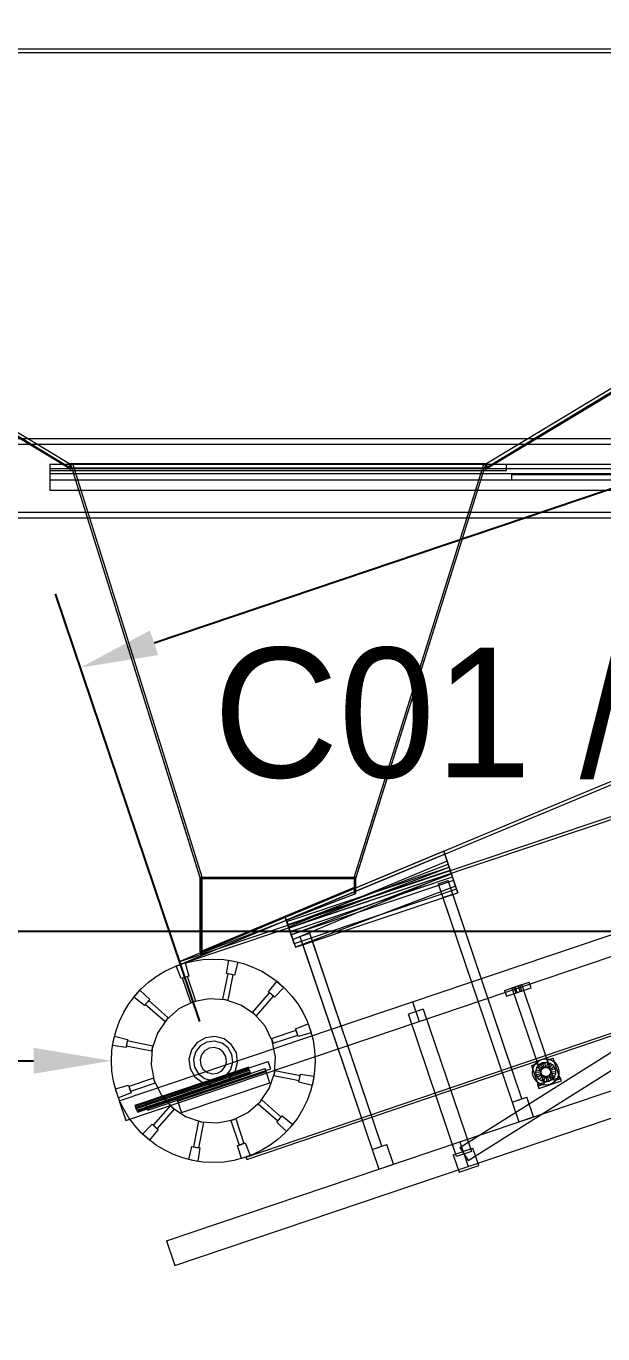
# Model space of a CAD drawing. Header units: millimetres. Extents: x -191664 to 191490, y -197311 to 10263.
# Drawn here: x 1589 to 2700, y -76 to 2445 of the extents above; entities that cross this region are included whole.
import ezdxf

# ---------------------------------------------------------------- set-up
doc = ezdxf.new("R2010")
doc.units = ezdxf.units.MM
for name, color, linetype, lineweight in [('COTAS_ENVOLVENTE_P', 1, 'Continuous', 0), ('COTAS_O', 1, 'Continuous', 0), ('COTAS_P', 1, 'Continuous', 0), ('lateral_C01', 7, 'Continuous', 0), ('lateral_tolva', 7, 'Continuous', 0), ('lateral_tolva-C01', 7, 'Continuous', 0), ('TAMBORES_O', 3, 'Continuous', 0), ('TEXTOS', 4, 'Continuous', 0)]:
    doc.layers.add(name, color=color, linetype=linetype, lineweight=lineweight)
doc.dimstyles.new('PLANTA_100', dxfattribs={"dimtxt": 250, "dimasz": 150, "dimexe": 150, "dimexo": 80, "dimgap": 100, "dimtad": 1, "dimtih": 1, "dimtoh": 1, "dimdec": 1, "dimdsep": 46, "dimcen": 0.09, "dimclrd": 1, "dimclre": 1, "dimclrt": 1, "dimadec": 0, "dimazin": 0, "dimtfac": 1, "dimtdec": 4, "dimtofl": 0, "dimtmove": 0, "dimatfit": 3, "dimfxl": 1, "dimtolj": 1, "dimtzin": 0, "dimarcsym": 0})

# ---------------------------------------------------------------- blocks, each defined once
blk = doc.blocks.new('*D4')
at = {"layer": 'COTAS_ENVOLVENTE_P', "color": 1, "lineweight": -2, "transparency": 16777216}
for p, q in [((0, -80), (0, -3250)), ((58855.1, -80), (58855.1, -3250)), ((150, -3100), (58705.1, -3100))]:
    blk.add_line(p, q, dxfattribs=at)
at = {"layer": 'COTAS_ENVOLVENTE_P', "color": 1, "transparency": 16777216}
for points in [[(150, -3075), (150, -3125), (0, -3100)], [(58705.1, -3075), (58705.1, -3125), (58855.1, -3100)]]:
    blk.add_solid(points, dxfattribs=at)
at = {"layer": 'Defpoints', "color": 0, "transparency": 16777216}
for p in [(0, 0), (58855.1, 0), (58855.1, -3100)]:
    blk.add_point(p, dxfattribs=at)
blk = doc.blocks.new('*D6')
at = {"layer": 'COTAS_P', "color": 1, "lineweight": -2, "transparency": 16777216}
for p, q in [((10918.9, 3565.8), (10640.4, 4390)), ((1835.3, 1255.9), (10546.3, 4199.9)), ((1923.7, 525.8), (1645.2, 1350))]:
    blk.add_line(p, q, dxfattribs=at)
at = {"layer": 'COTAS_P', "color": 1, "transparency": 16777216}
for points in [[(10538.3, 4223.6), (10554.3, 4176.2), (10688.4, 4247.9)], [(1827.3, 1279.6), (1843.3, 1232.2), (1693.2, 1207.9)]]:
    blk.add_solid(points, dxfattribs=at)
at = {"layer": 'Defpoints', "color": 0, "transparency": 16777216}
for p in [(10688.4, 4247.9), (10944.5, 3490.1), (1949.4, 450)]:
    blk.add_point(p, dxfattribs=at)
blk = doc.blocks.new('*D10')
at = {"layer": 'COTAS_O', "color": 1, "lineweight": -2, "transparency": 16777216}
for p, q in [((349.2, 1520), (349.2, 550)), ((3799.2, 1520), (3799.2, 550)), ((499.2, 700), (3649.2, 700))]:
    blk.add_line(p, q, dxfattribs=at)
at = {"layer": 'COTAS_O', "color": 1, "transparency": 16777216}
for points in [[(499.2, 725), (499.2, 675), (349.2, 700)], [(3649.2, 725), (3649.2, 675), (3799.2, 700)]]:
    blk.add_solid(points, dxfattribs=at)
at = {"layer": 'Defpoints', "color": 0, "transparency": 16777216}
for p in [(349.2, 1600), (3799.2, 1600), (3799.2, 700)]:
    blk.add_point(p, dxfattribs=at)
blk = doc.blocks.new('*D21')
at = {"layer": 'COTAS_P', "color": 1, "lineweight": -2, "transparency": 16777216}
for p, q in [((0, -80), (0, -2350)), ((58117.1, -80), (58117.1, -2350)), ((150, -2200), (57967.1, -2200))]:
    blk.add_line(p, q, dxfattribs=at)
at = {"layer": 'COTAS_P', "color": 1, "transparency": 16777216}
for points in [[(150, -2175), (150, -2225), (0, -2200)], [(57967.1, -2175), (57967.1, -2225), (58117.1, -2200)]]:
    blk.add_solid(points, dxfattribs=at)
at = {"layer": 'Defpoints', "color": 0, "transparency": 16777216}
for p in [(0, 0), (58117.1, 0), (58117.1, -2200)]:
    blk.add_point(p, dxfattribs=at)
blk = doc.blocks.new('*D22')
at = {"layer": 'COTAS_O', "color": 1, "lineweight": -2, "transparency": 16777216}
for p, q in [((1453.158371, 450), (1603.158371, 450)), ((1949.268371, 450), (1949.448371, 450)), ((1949.358371, 449.91), (1949.358371, 450.09))]:
    blk.add_line(p, q, dxfattribs=at)
at = {"layer": 'COTAS_O', "color": 1, "transparency": 16777216}
blk.add_solid([(1603.158371, 475), (1603.158371, 425), (1753.158371, 450)], dxfattribs=at)
at = {"layer": 'Defpoints', "color": 0, "transparency": 16777216}
for p in [(1753.158371, 450), (2145.558371, 450)]:
    blk.add_point(p, dxfattribs=at)

msp = doc.modelspace()

# ---------------------------------------------------------------- linework, layer by layer
at = {"layer": 'lateral_C01', "color": 251, "true_color": 0x586d65}
for p, q in [((2012.49, 264.24), (11002.45, 3319.63)), ((2014.1, 259.5), (11004.06, 3314.9)), ((2014.1, 259.5), (2012.49, 264.24))]:
    msp.add_line(p, q, dxfattribs=at)
at = {"layer": 'lateral_C01', "color": 139, "true_color": 0x345e4e}
for p, q in [((2772.69, 1012.62), (1884.95, 641.67)), ((1886.86, 635.98), (2774.6, 1006.93)), ((1884.95, 641.67), (2794.62, 947.38)), ((2796.53, 941.69), (1886.86, 635.98)), ((1886.86, 635.98), (1884.95, 641.67))]:
    msp.add_line(p, q, dxfattribs=at)
at = {"layer": 'lateral_C01', "color": 139, "true_color": 0x354b57}
for p, q in [((2333.1, 563.86), (3469.93, 948.07)), ((2424.35, 282.86), (3468.33, 941.81)), ((2345.91, 525.97), (3482.74, 910.17)), ((2440.36, 257.49), (3484.34, 916.44)), ((2424.35, 293.86), (3561.18, 678.07)), ((2440.36, 246.49), (3577.19, 630.7)), ((2510.42, 585.78), (2557.79, 601.79)), ((2510.42, 585.78), (2514.26, 574.42)), ((2514.26, 574.42), (2561.63, 590.43)), ((2524.63, 590.59), (2543.58, 596.99)), ((2524.63, 590.59), (2575.08, 441.31)), ((2594.03, 447.71), (2543.58, 596.99)), ((2561.63, 590.43), (2557.79, 601.79)), ((1768.29, 372.97), (2333.1, 563.86)), ((2333.1, 563.86), (2345.91, 525.97)), ((2353.72, 549.71), (2325.3, 540.11)), ((2418.15, 265.38), (2325.3, 540.11)), ((2353.72, 549.71), (2446.57, 274.98)), ((1781.1, 335.08), (2345.91, 525.97)), ((2592.75, 451.5), (2604.12, 455.34)), ((2617.56, 415.55), (2604.12, 455.34)), ((1878.82, 377.61), (2049.35, 435.24)), ((1880.75, 371.92), (2051.27, 429.55)), ((2051.27, 429.55), (2049.35, 435.24)), ((2562.43, 441.25), (2573.8, 445.1)), ((2562.43, 441.25), (2575.88, 401.46)), ((2587.25, 405.31), (2573.8, 445.1)), ((2575.08, 441.31), (2594.03, 447.71)), ((2592.75, 451.5), (2606.19, 411.71)), ((2573.97, 403.99), (2617.55, 418.71)), ((2573.97, 403.99), (2576.53, 396.41)), ((2575.88, 401.46), (2587.25, 405.31)), ((2576.53, 396.41), (2620.11, 411.14)), ((2606.19, 411.71), (2617.56, 415.55)), ((2620.11, 411.14), (2617.55, 418.71)), ((1768.29, 372.97), (1781.1, 335.08)), ((1878.82, 377.61), (1880.75, 371.92)), ((1859.54, 102.97), (2424.35, 293.86)), ((2411.81, 268.51), (2449.7, 281.32)), ((2424.35, 293.86), (2440.36, 246.49)), ((2424.35, 282.86), (2440.36, 257.49)), ((2460.91, 248.16), (2449.7, 281.32)), ((2411.81, 268.51), (2423.02, 235.35)), ((2446.57, 274.98), (2418.15, 265.38)), ((1875.55, 55.61), (2440.36, 246.49)), ((2423.02, 235.35), (2460.91, 248.16)), ((1859.54, 102.97), (1875.55, 55.61))]:
    msp.add_line(p, q, dxfattribs=at)
at = {"layer": 'lateral_C01', "color": 254, "true_color": 0xc8d3ca}
for p, q in [((2393.35, 854.11), (2088.11, 726.56)), ((2403.72, 823.4), (2393.35, 854.11)), ((2393.35, 854.11), (2395.27, 848.42)), ((2090.92, 718.27), (2403.72, 823.4)), ((2093.16, 711.64), (2401.77, 829.19)), ((2405.97, 816.76), (2093.16, 711.64)), ((2401.77, 829.19), (2405.97, 816.76)), ((2403.69, 823.5), (2401.77, 829.19)), ((2405.65, 817.71), (2403.72, 823.4)), ((2405.97, 816.76), (2407.89, 811.08)), ((2088.11, 726.56), (2090.92, 718.27)), ((2090.04, 720.88), (2088.11, 726.56)), ((2090.92, 718.27), (2092.84, 712.59)), ((2093.16, 711.64), (2095.08, 705.95))]:
    msp.add_line(p, q, dxfattribs=at)
at = {"layer": 'lateral_C01', "color": 250, "true_color": 0x30383b}
for p, q in [((2395.27, 848.42), (2090.04, 720.88)), ((2405.65, 817.71), (2395.27, 848.42)), ((2395.27, 848.42), (2399.75, 835.16)), ((2092.84, 712.59), (2405.65, 817.71)), ((2095.08, 705.95), (2403.69, 823.5)), ((2407.89, 811.08), (2095.08, 705.95)), ((2403.69, 823.5), (2407.89, 811.08)), ((2408.17, 810.24), (2403.69, 823.5)), ((2410.13, 804.45), (2405.65, 817.71)), ((2407.89, 811.08), (2412.37, 797.82)), ((2090.04, 720.88), (2092.84, 712.59)), ((2094.52, 707.61), (2090.04, 720.88)), ((2092.84, 712.59), (2097.32, 699.33)), ((2095.08, 705.95), (2099.56, 692.69))]:
    msp.add_line(p, q, dxfattribs=at)
at = {"layer": 'lateral_C01', "color": 155, "true_color": 0x607885}
for p, q in [((2399.75, 835.16), (2094.52, 707.61)), ((2410.13, 804.45), (2399.75, 835.16)), ((2399.75, 835.16), (2407.75, 811.47)), ((2099.56, 692.69), (2408.17, 810.24)), ((2102.52, 683.93), (2407.75, 811.47)), ((2407.75, 811.47), (2418.13, 780.77)), ((2408.17, 810.24), (2412.37, 797.82)), ((2416.18, 786.56), (2408.17, 810.24)), ((2097.32, 699.33), (2410.13, 804.45)), ((2412.37, 797.82), (2099.56, 692.69)), ((2416.18, 786.56), (2107.57, 669.01)), ((2382.97, 791.11), (2401.92, 797.51)), ((2382.97, 791.11), (2525.23, 370.18)), ((2544.18, 376.58), (2401.92, 797.51)), ((2418.13, 780.77), (2410.13, 804.45)), ((2412.37, 797.82), (2420.37, 774.13)), ((2420.37, 774.13), (2416.18, 786.56)), ((2418.13, 780.77), (2105.32, 675.64)), ((2107.57, 669.01), (2420.37, 774.13)), ((2391.94, 764.58), (2410.88, 770.98)), ((2391.94, 764.58), (2525.23, 370.18)), ((2544.18, 376.58), (2410.88, 770.98)), ((2094.52, 707.61), (2097.32, 699.33)), ((2102.52, 683.93), (2094.52, 707.61)), ((2097.32, 699.33), (2105.32, 675.64)), ((2099.56, 692.69), (2107.57, 669.01)), ((2105.32, 675.64), (2102.52, 683.93)), ((2116.4, 689.73), (2135.34, 696.13)), ((2116.4, 689.73), (2255.23, 278.93)), ((2274.18, 285.33), (2135.34, 696.13)), ((2121.78, 673.79), (2140.73, 680.19)), ((2121.78, 673.79), (2255.23, 278.93)), ((2274.18, 285.33), (2140.73, 680.19)), ((2525.23, 370.18), (2553.65, 379.78)), ((2566.46, 341.89), (2553.65, 379.78)), ((2525.23, 370.18), (2544.18, 376.58)), ((2525.23, 370.18), (2538.04, 332.28)), ((2538.04, 332.28), (2566.46, 341.89)), ((2255.23, 278.93), (2283.65, 288.53)), ((2255.23, 278.93), (2274.18, 285.33)), ((2255.23, 278.93), (2268.04, 241.03)), ((2296.46, 250.64), (2283.65, 288.53)), ((2268.04, 241.03), (2296.46, 250.64))]:
    msp.add_line(p, q, dxfattribs=at)
at = {"layer": 'lateral_C01', "color": 8, "true_color": 0x697a83}
for p, q in [((1878.08, 632.8), (1895.13, 638.56)), ((1887.6, 608.39), (1878.08, 632.8)), ((1895.13, 638.56), (1902.37, 613.38)), ((1975.07, 618.04), (1979.03, 643.94)), ((1979.03, 643.94), (1996.67, 640.41)), ((1996.67, 640.41), (1990.35, 614.98)), ((1902.37, 613.38), (1887.6, 608.39)), ((1899.67, 612.65), (1890.19, 609.45)), ((1906.2, 562.08), (1890.19, 609.45)), ((1915.67, 565.28), (1899.67, 612.65)), ((1968.02, 568.64), (1977.84, 617.67)), ((1990.35, 614.98), (1975.07, 618.04)), ((1977.83, 566.68), (1987.65, 615.71)), ((1987.65, 615.71), (1977.84, 617.67)), ((1796.23, 572.67), (1808.12, 586.18)), ((1808.12, 586.18), (1826.98, 568)), ((2024.85, 543.42), (2057.86, 580.96)), ((2055.65, 582.68), (2072.03, 603.12)), ((2067.35, 572.38), (2055.65, 582.68)), ((2065.37, 574.36), (2057.86, 580.96)), ((2085.54, 591.24), (2067.35, 572.38)), ((2072.03, 603.12), (2085.54, 591.24)), ((1816.68, 556.29), (1796.23, 572.67)), ((1826.98, 568), (1816.68, 556.29)), ((1825, 566.01), (1818.39, 558.5)), ((1855.94, 525.49), (1818.39, 558.5)), ((1862.55, 533), (1825, 566.01)), ((1910.94, 563.68), (1882.82, 549.87)), ((1906.2, 562.08), (1915.67, 565.28)), ((1941.67, 569.75), (1910.94, 563.68)), ((1972.93, 567.66), (1941.67, 569.75)), ((1968.02, 568.64), (1977.83, 566.68)), ((2002.58, 557.55), (1972.93, 567.66)), ((2028.6, 540.12), (2002.58, 557.55)), ((2032.36, 536.81), (2065.37, 574.36)), ((1855.94, 525.49), (1862.55, 533)), ((1882.82, 549.87), (1859.24, 529.24)), ((2024.85, 543.42), (2032.36, 536.81)), ((2049.22, 516.54), (2028.6, 540.12)), ((1859.24, 529.24), (1841.8, 503.22)), ((2063.04, 488.42), (2049.22, 516.54)), ((2061.44, 493.16), (2108.81, 509.17)), ((2107.74, 511.76), (2132.15, 521.28)), ((2112.74, 496.99), (2107.74, 511.76)), ((2112.01, 499.69), (2108.81, 509.17)), ((2137.92, 504.23), (2112.74, 496.99)), ((2132.15, 521.28), (2137.92, 504.23)), ((1755.41, 479.67), (1758.95, 497.31)), ((1781.31, 475.71), (1755.41, 479.67)), ((1758.95, 497.31), (1784.38, 491)), ((1784.38, 491), (1781.31, 475.71)), ((1783.65, 488.29), (1781.69, 478.49)), ((1832.68, 478.47), (1783.65, 488.29)), ((1841.8, 503.22), (1831.7, 473.57)), ((2061.44, 493.16), (2064.64, 483.68)), ((2069.11, 457.69), (2063.04, 488.42)), ((2064.64, 483.68), (2112.01, 499.69)), ((1830.71, 468.67), (1781.69, 478.49)), ((1831.7, 473.57), (1829.6, 442.31)), ((1830.71, 468.67), (1832.68, 478.47)), ((2067.02, 426.43), (2069.11, 457.69)), ((1829.6, 442.31), (1835.68, 411.58)), ((2068, 431.33), (2066.04, 421.53)), ((2068, 431.33), (2117.03, 421.51)), ((1834.07, 416.32), (1786.71, 400.31)), ((1837.28, 406.84), (1789.91, 390.83)), ((1837.28, 406.84), (1834.07, 416.32)), ((1835.68, 411.58), (1849.49, 383.46)), ((2056.91, 396.78), (2067.02, 426.43)), ((2066.04, 421.53), (2115.07, 411.71)), ((2114.34, 409), (2117.4, 424.29)), ((2139.77, 402.69), (2114.34, 409)), ((2115.07, 411.71), (2117.03, 421.51)), ((2117.4, 424.29), (2143.3, 420.33)), ((2143.3, 420.33), (2139.77, 402.69)), ((1760.8, 395.77), (1785.98, 403.01)), ((1766.56, 378.72), (1760.8, 395.77)), ((1790.97, 388.24), (1766.56, 378.72)), ((1785.98, 403.01), (1790.97, 388.24)), ((1786.71, 400.31), (1789.91, 390.83)), ((1849.49, 383.46), (1870.12, 359.88)), ((2039.47, 370.76), (2056.91, 396.78)), ((1866.36, 363.19), (1833.34, 325.64)), ((1873.87, 356.58), (1840.85, 319.04)), ((1873.87, 356.58), (1866.36, 363.19)), ((1870.12, 359.88), (1896.14, 342.45)), ((2015.89, 350.13), (2039.47, 370.76)), ((2042.78, 374.51), (2036.17, 367)), ((2036.17, 367), (2073.72, 333.99)), ((2042.78, 374.51), (2080.32, 341.5)), ((1896.14, 342.45), (1925.79, 332.34)), ((1920.89, 333.32), (1911.07, 284.29)), ((1930.69, 331.36), (1920.87, 282.33)), ((1930.69, 331.36), (1920.89, 333.32)), ((1925.79, 332.34), (1957.05, 330.25)), ((1957.05, 330.25), (1987.78, 336.32)), ((1992.52, 337.92), (1983.04, 334.72)), ((1983.04, 334.72), (1999.05, 287.35)), ((1987.78, 336.32), (2015.89, 350.13)), ((1992.52, 337.92), (2008.52, 290.55)), ((2071.74, 332), (2082.03, 343.71)), ((2090.6, 313.82), (2071.74, 332)), ((2073.72, 333.99), (2080.32, 341.5)), ((2082.03, 343.71), (2102.48, 327.33)), ((1813.18, 308.76), (1831.36, 327.62)), ((1826.69, 296.88), (1813.18, 308.76)), ((1843.07, 317.32), (1826.69, 296.88)), ((1831.36, 327.62), (1843.07, 317.32)), ((1833.34, 325.64), (1840.85, 319.04)), ((2102.48, 327.33), (2090.6, 313.82)), ((1902.04, 259.59), (1908.36, 285.02)), ((1908.36, 285.02), (1923.65, 281.96)), ((1911.07, 284.29), (1920.87, 282.33)), ((1923.65, 281.96), (1919.69, 256.06)), ((1996.35, 286.62), (2011.12, 291.61)), ((2003.59, 261.44), (1996.35, 286.62)), ((1999.05, 287.35), (2008.52, 290.55)), ((2011.12, 291.61), (2020.63, 267.2)), ((1919.69, 256.06), (1902.04, 259.59)), ((2020.63, 267.2), (2003.59, 261.44))]:
    msp.add_line(p, q, dxfattribs=at)
at = {"layer": 'lateral_C01', "color": 9, "true_color": 0xbdc8cc}
for p, q in [((2528.42, 591.87), (2531.26, 592.83)), ((2528.42, 591.87), (2532.26, 580.5)), ((2531.26, 592.83), (2536.94, 594.75)), ((2535.1, 581.46), (2531.26, 592.83)), ((2535.1, 581.46), (2532.26, 580.5)), ((2535.1, 581.46), (2540.79, 583.38)), ((2536.94, 594.75), (2539.79, 595.71)), ((2540.79, 583.38), (2536.94, 594.75)), ((2543.63, 584.34), (2539.79, 595.71)), ((2540.79, 583.38), (2543.63, 584.34))]:
    msp.add_line(p, q, dxfattribs=at)
at = {"layer": 'lateral_C01', "color": 147, "true_color": 0x24748b}
for p, q in [((1918.42, 485.38), (1907.23, 470.84)), ((1934.31, 494.53), (1918.42, 485.38)), ((1952.49, 496.9), (1934.31, 494.53)), ((1970.2, 492.13), (1952.49, 496.9)), ((1984.74, 480.94), (1970.2, 492.13)), ((1993.88, 465.05), (1984.74, 480.94)), ((1907.23, 470.84), (1902.46, 453.14)), ((1996.25, 446.86), (1993.88, 465.05)), ((1902.46, 453.14), (1904.83, 434.95)), ((1904.83, 434.95), (1913.98, 419.06)), ((1980.3, 414.62), (1991.48, 429.16)), ((1991.48, 429.16), (1996.25, 446.86)), ((1913.98, 419.06), (1928.51, 407.87)), ((1928.51, 407.87), (1946.22, 403.1)), ((1946.22, 403.1), (1964.41, 405.47)), ((1964.41, 405.47), (1980.3, 414.62))]:
    msp.add_line(p, q, dxfattribs=at)
at = {"layer": 'lateral_C01', "color": 9, "true_color": 0xb8c2c5}
for p, q in [((1937.19, 486), (1924.34, 478.6)), ((1951.89, 487.92), (1937.19, 486)), ((1966.21, 484.06), (1951.89, 487.92)), ((1977.96, 475.02), (1966.21, 484.06)), ((1915.3, 466.85), (1911.44, 452.54)), ((1924.34, 478.6), (1915.3, 466.85)), ((1926.5, 461.31), (1923.92, 451.7)), ((1932.57, 469.19), (1926.5, 461.31)), ((1941.19, 474.16), (1932.57, 469.19)), ((1951.06, 475.44), (1941.19, 474.16)), ((1960.67, 472.86), (1951.06, 475.44)), ((1968.55, 466.79), (1960.67, 472.86)), ((1973.52, 458.16), (1968.55, 466.79)), ((1974.8, 448.3), (1973.52, 458.16)), ((1985.36, 462.17), (1977.96, 475.02)), ((1987.27, 447.46), (1985.36, 462.17)), ((1798.87, 364.31), (2016.77, 437.95)), ((1799.04, 363.8), (2016.94, 437.44)), ((1799.53, 362.37), (2017.42, 436.01)), ((1800.26, 360.21), (2018.15, 433.85)), ((2019.01, 431.32), (1801.11, 357.68)), ((1801.97, 355.14), (2019.86, 428.78)), ((1911.44, 452.54), (1913.36, 437.83)), ((1913.36, 437.83), (1920.76, 424.98)), ((1923.92, 451.7), (1925.2, 441.84)), ((1925.2, 441.84), (1930.16, 433.21)), ((1930.16, 433.21), (1938.05, 427.14)), ((1957.52, 425.84), (1966.15, 430.81)), ((1966.15, 430.81), (1972.21, 438.69)), ((1972.21, 438.69), (1974.8, 448.3)), ((1974.38, 421.4), (1983.42, 433.15)), ((1983.42, 433.15), (1987.27, 447.46)), ((2016.94, 437.44), (2016.77, 437.95)), ((2017.42, 436.01), (2016.94, 437.44)), ((2018.15, 433.85), (2017.42, 436.01)), ((2019.01, 431.32), (2018.15, 433.85)), ((2019.01, 431.32), (2019.86, 428.78)), ((2019.86, 428.78), (2020.59, 426.63)), ((1802.7, 352.99), (2020.59, 426.63)), ((1803.18, 351.55), (2021.08, 425.19)), ((1803.36, 351.04), (2021.25, 424.68)), ((1920.76, 424.98), (1932.51, 415.94)), ((1932.51, 415.94), (1946.82, 412.08)), ((1938.05, 427.14), (1947.66, 424.56)), ((1946.82, 412.08), (1961.52, 414)), ((1947.66, 424.56), (1957.52, 425.84)), ((1961.52, 414), (1974.38, 421.4)), ((2020.59, 426.63), (2021.08, 425.19)), ((2021.08, 425.19), (2021.25, 424.68)), ((1799.04, 363.8), (1798.87, 364.31)), ((1799.53, 362.37), (1799.04, 363.8)), ((1800.26, 360.21), (1799.53, 362.37)), ((1801.11, 357.68), (1800.26, 360.21)), ((1801.97, 355.14), (1801.11, 357.68)), ((1801.97, 355.14), (1802.7, 352.99)), ((1802.7, 352.99), (1803.18, 351.55)), ((1803.18, 351.55), (1803.36, 351.04))]:
    msp.add_line(p, q, dxfattribs=at)
at = {"layer": 'lateral_C01', "color": 43, "true_color": 0xd6b34e}
for p, q in [((1818.46, 368.82), (2055.3, 448.86)), ((1823.26, 354.61), (2060.1, 434.65)), ((2060.1, 434.65), (2055.3, 448.86)), ((1818.46, 368.82), (1823.26, 354.61))]:
    msp.add_line(p, q, dxfattribs=at)
at = {"layer": 'lateral_C01', "color": 145, "true_color": 0x3e8091}
for p, q in [((1880.1, 373.82), (2050.63, 431.45)), ((2058.63, 407.76), (2050.63, 431.45)), ((1888.11, 350.13), (2058.63, 407.76)), ((1880.1, 373.82), (1888.11, 350.13))]:
    msp.add_line(p, q, dxfattribs=at)
at = {"layer": 'lateral_C01', "color": 252, "true_color": 0x83939a}
for p, q in [((2564.65, 426.78), (2565.09, 433.39)), ((2565.09, 433.39), (2567.23, 439.67)), ((2567.23, 439.67), (2570.92, 445.18)), ((2570.92, 445.18), (2575.91, 449.54)), ((2575.91, 449.54), (2581.86, 452.47)), ((2581.86, 452.47), (2588.37, 453.75)), ((2588.37, 453.75), (2594.99, 453.31)), ((2594.99, 453.31), (2601.26, 451.17)), ((2601.26, 451.17), (2606.77, 447.48)), ((2606.77, 447.48), (2611.14, 442.49)), ((2611.14, 442.49), (2614.06, 436.54)), ((2614.06, 436.54), (2615.35, 430.03)), ((2615.35, 430.03), (2614.9, 423.41)), ((2565.93, 420.27), (2564.65, 426.78)), ((2568.86, 414.32), (2565.93, 420.27)), ((2573.22, 409.33), (2568.86, 414.32)), ((2578.73, 405.64), (2573.22, 409.33)), ((2585.01, 403.5), (2578.73, 405.64)), ((2591.62, 403.05), (2585.01, 403.5)), ((2598.13, 404.34), (2591.62, 403.05)), ((2604.08, 407.26), (2598.13, 404.34)), ((2609.07, 411.63), (2604.08, 407.26)), ((2612.76, 417.14), (2609.07, 411.63)), ((2614.9, 423.41), (2612.76, 417.14))]:
    msp.add_line(p, q, dxfattribs=at)
at = {"layer": 'lateral_C01', "color": 155, "true_color": 0x617580}
for p, q in [((2571.04, 427.19), (2571.37, 432.13)), ((2571.37, 432.13), (2572.97, 436.83)), ((2581.17, 430.17), (2571.37, 432.13)), ((2572.97, 436.83), (2575.73, 440.95)), ((2581.93, 432.39), (2572.97, 436.83)), ((2575.73, 440.95), (2579.46, 444.21)), ((2583.24, 434.35), (2575.73, 440.95)), ((2579.46, 444.21), (2583.91, 446.4)), ((2585.01, 435.89), (2579.46, 444.21)), ((2583.91, 446.4), (2588.78, 447.36)), ((2587.12, 436.93), (2583.91, 446.4)), ((2589.42, 437.38), (2588.78, 447.36)), ((2588.78, 447.36), (2593.73, 447.03)), ((2591.77, 437.23), (2593.73, 447.03)), ((2593.73, 447.03), (2598.42, 445.43)), ((2593.99, 436.47), (2598.42, 445.43)), ((2595.94, 435.16), (2602.54, 442.67)), ((2597.49, 433.39), (2605.81, 438.94)), ((2598.42, 445.43), (2602.54, 442.67)), ((2608, 434.49), (2598.52, 431.28)), ((2598.98, 428.98), (2608.96, 429.62)), ((2602.54, 442.67), (2605.81, 438.94)), ((2605.81, 438.94), (2608, 434.49)), ((2608, 434.49), (2608.96, 429.62)), ((2608.96, 429.62), (2608.63, 424.67)), ((2581.02, 427.83), (2571.04, 427.19)), ((2572, 422.32), (2571.04, 427.19)), ((2581.47, 425.52), (2572, 422.32)), ((2574.19, 417.87), (2572, 422.32)), ((2582.51, 423.41), (2574.19, 417.87)), ((2577.45, 414.13), (2574.19, 417.87)), ((2584.05, 421.64), (2577.45, 414.13)), ((2581.57, 411.37), (2577.45, 414.13)), ((2586.01, 420.34), (2581.57, 411.37)), ((2586.27, 409.77), (2581.57, 411.37)), ((2588.23, 419.58), (2586.27, 409.77)), ((2591.21, 409.44), (2586.27, 409.77)), ((2590.57, 419.42), (2591.21, 409.44)), ((2596.08, 410.4), (2591.21, 409.44)), ((2592.88, 419.88), (2596.08, 410.4)), ((2594.99, 420.91), (2600.53, 412.59)), ((2600.53, 412.59), (2596.08, 410.4)), ((2596.76, 422.46), (2604.27, 415.86)), ((2598.06, 424.41), (2607.03, 419.98)), ((2598.82, 426.64), (2608.63, 424.67)), ((2604.27, 415.86), (2600.53, 412.59)), ((2607.03, 419.98), (2604.27, 415.86)), ((2608.63, 424.67), (2607.03, 419.98))]:
    msp.add_line(p, q, dxfattribs=at)
at = {"layer": 'lateral_C01', "color": 9, "true_color": 0xbac6cb}
for p, q in [((2581.02, 427.83), (2581.17, 430.17)), ((2581.17, 430.17), (2581.93, 432.39)), ((2581.93, 432.39), (2583.24, 434.35)), ((2583.24, 434.35), (2585.01, 435.89)), ((2585.01, 435.89), (2587.12, 436.93)), ((2587.12, 436.93), (2589.42, 437.38)), ((2589.42, 437.38), (2591.77, 437.23)), ((2591.77, 437.23), (2593.99, 436.47)), ((2593.99, 436.47), (2595.94, 435.16)), ((2595.94, 435.16), (2597.49, 433.39)), ((2597.49, 433.39), (2598.52, 431.28)), ((2598.52, 431.28), (2598.98, 428.98)), ((2598.98, 428.98), (2598.82, 426.64)), ((2581.47, 425.52), (2581.02, 427.83)), ((2582.51, 423.41), (2581.47, 425.52)), ((2584.05, 421.64), (2582.51, 423.41)), ((2586.01, 420.34), (2584.05, 421.64)), ((2588.23, 419.58), (2586.01, 420.34)), ((2590.57, 419.42), (2588.23, 419.58)), ((2592.88, 419.88), (2590.57, 419.42)), ((2594.99, 420.91), (2592.88, 419.88)), ((2596.76, 422.46), (2594.99, 420.91)), ((2598.06, 424.41), (2596.76, 422.46)), ((2598.82, 426.64), (2598.06, 424.41))]:
    msp.add_line(p, q, dxfattribs=at)
at = {"layer": 'lateral_tolva', "color": 252, "true_color": 0x818b94}
for p, q in [((349.2, 2400), (1674.2, 1600)), ((3799.2, 2400), (349.2, 2400)), ((3799.2, 2400), (2474.2, 1600)), ((1670.07, 1593.15), (345.07, 2393.15)), ((3799.2, 2393.48), (349.2, 2393.48)), ((349.2, 2393.48), (1674.2, 1593.48)), ((2474.2, 1593.48), (3799.2, 2393.48)), ((2478.33, 1593.15), (3803.33, 2393.15)), ((1674.2, 1600), (1670.07, 1593.15)), ((2474.2, 1600), (1674.2, 1600)), ((1674.2, 1593.48), (1674.2, 1600)), ((1674.2, 1593.48), (2474.2, 1593.48)), ((2474.2, 1600), (2478.33, 1593.15)), ((2474.2, 1600), (2474.2, 1593.48))]:
    msp.add_line(p, q, dxfattribs=at)
at = {"layer": 'lateral_tolva', "color": 156, "true_color": 0x164b78}
for p, q in [((252.7, 1650), (3895.7, 1650)), ((252.7, 1639), (3895.7, 1639)), ((1634.2, 1600), (3614.2, 1600)), ((1634.2, 1600), (1634.2, 1550)), ((1634.2, 1570), (3614.2, 1570)), ((1634.2, 1570), (1634.2, 1550)), ((1634.2, 1550), (3614.2, 1550)), ((252.7, 1508), (3895.7, 1508)), ((252.7, 1497), (3895.7, 1497))]:
    msp.add_line(p, q, dxfattribs=at)
at = {"layer": 'lateral_tolva', "color": 9, "true_color": 0xb7bec5}
for p, q in [((1634.2, 1600), (2514.2, 1600)), ((1634.2, 1600), (1634.2, 1588)), ((1634.2, 1600), (1674.2, 1600)), ((1634.2, 1592), (3614.2, 1592)), ((1634.2, 1592), (1634.2, 1582)), ((1674.2, 1588), (1674.2, 1600)), ((2474.2, 1600), (2514.2, 1600)), ((2474.2, 1600), (2474.2, 1588)), ((2514.2, 1588), (2514.2, 1600)), ((1634.2, 1588), (2514.2, 1588)), ((1634.2, 1588), (1674.2, 1588)), ((1634.2, 1582), (3614.2, 1582)), ((2474.2, 1588), (2514.2, 1588))]:
    msp.add_line(p, q, dxfattribs=at)
at = {"layer": 'lateral_tolva', "color": 253, "true_color": 0xaab2b8}
for p, q in [((2524.2, 1580), (3324.2, 1580)), ((2524.2, 1580), (2524.2, 1570)), ((2524.2, 1570), (3324.2, 1570))]:
    msp.add_line(p, q, dxfattribs=at)
at = {"layer": 'lateral_tolva-C01', "color": 252, "true_color": 0x82949d}
for p, q in [((1674.2, 1601.7), (2474.2, 1601.7)), ((1924.2, 803.13), (1674.2, 1601.7)), ((1674.2, 1601.7), (1674.2, 1600)), ((1674.2, 1600), (1678.02, 1601.2)), ((1674.2, 1600), (1924.2, 801.43)), ((2474.2, 1600), (1674.2, 1600)), ((1678.02, 1601.2), (1928.02, 802.62)), ((2470.38, 1601.2), (2220.38, 802.62)), ((2474.2, 1601.7), (2224.2, 803.13)), ((2224.2, 801.43), (2474.2, 1600)), ((2474.2, 1600), (2470.38, 1601.2)), ((2474.2, 1600), (2474.2, 1601.7)), ((2224.2, 803.13), (1924.2, 803.13)), ((1924.2, 801.43), (1924.2, 803.13)), ((1924.2, 801.43), (1928.02, 802.62)), ((1924.2, 801.43), (2224.2, 801.43)), ((2224.2, 801.43), (2220.38, 802.62)), ((2224.2, 801.43), (2224.2, 803.13))]:
    msp.add_line(p, q, dxfattribs=at)
at = {"layer": 'lateral_tolva-C01', "color": 250, "true_color": 0x30383b}
for p, q in [((1924.2, 801.43), (1924.2, 656.86)), ((1924.2, 660.07), (1924.2, 801.43)), ((1924.2, 801.43), (1927.2, 801.43)), ((2224.2, 785.43), (1924.2, 660.07)), ((1927.2, 801.43), (1927.2, 656.86)), ((1927.2, 660.07), (1927.2, 801.43)), ((2221.2, 801.43), (2221.2, 785.43)), ((2221.2, 772.71), (2221.2, 801.43)), ((2224.2, 801.43), (2221.2, 801.43)), ((2221.2, 785.43), (2221.2, 772.71)), ((2224.2, 785.43), (2221.2, 785.43)), ((2224.2, 772.71), (2224.2, 801.43)), ((2224.2, 785.43), (2224.2, 801.43)), ((2224.2, 772.71), (2224.2, 785.43)), ((1924.2, 656.86), (2224.2, 772.71)), ((2224.2, 772.71), (2221.2, 772.71)), ((1924.2, 660.07), (1924.2, 656.86)), ((1924.2, 660.07), (1927.2, 660.07)), ((1924.2, 656.86), (1927.2, 656.86)), ((1927.2, 656.86), (1927.2, 660.07))]:
    msp.add_line(p, q, dxfattribs=at)
at = {"layer": 'TAMBORES_O'}
msp.add_circle((1949.36, 450), 196.2, dxfattribs=at)

# ---------------------------------------------------------------- texts
at = {"layer": 'TEXTOS'}
msp.add_text('C01 / cola', height=250, dxfattribs=at).set_placement((1949.36, 996.2))

# ---------------------------------------------------------------- dimensions: what is measured, and where the dimension line sits
at = {"layer": 'COTAS_ENVOLVENTE_P'}
dim = msp.add_aligned_dim(p1=(0, 0), p2=(58855.12, 0), distance=-3100, text='<> P', dimstyle='PLANTA_100', dxfattribs=at)
dim.commit()
dim.dimension.update_dxf_attribs({"geometry": '*D4', "text_midpoint": (29427.56, -3100)})
at = {"layer": 'COTAS_O'}
dim = msp.add_aligned_dim(p1=(349.2, 1600), p2=(3799.2, 1600), distance=-900, text='<> O', dimstyle='PLANTA_100', dxfattribs=at)
dim.commit()
dim.dimension.update_dxf_attribs({"geometry": '*D10', "text_midpoint": (2074.2, 700)})
dim = msp.add_diameter_dim_2p(p1=(2145.56, 450), p2=(1753.16, 450), text='<> O', dimstyle='PLANTA_100', dxfattribs=at)
dim.commit()
dim.dimension.update_dxf_attribs({"geometry": '*D22', "text_midpoint": (1453.16, 450)})
at = {"layer": 'COTAS_P'}
for p1, p2, distance, picture, middle in [((1949.36, 450), (10944.53, 3490.06), 800, '*D6', (6190.8, 2727.91)), ((0, 0), (58117.12, 0), -2200, '*D21', (29058.56, -2200))]:
    dim = msp.add_aligned_dim(p1=p1, p2=p2, distance=distance, text='<> P', dimstyle='PLANTA_100', dxfattribs=at)
    dim.commit()
    dim.dimension.update_dxf_attribs({"geometry": picture, "text_midpoint": middle})

doc.saveas('drawing.dxf')
